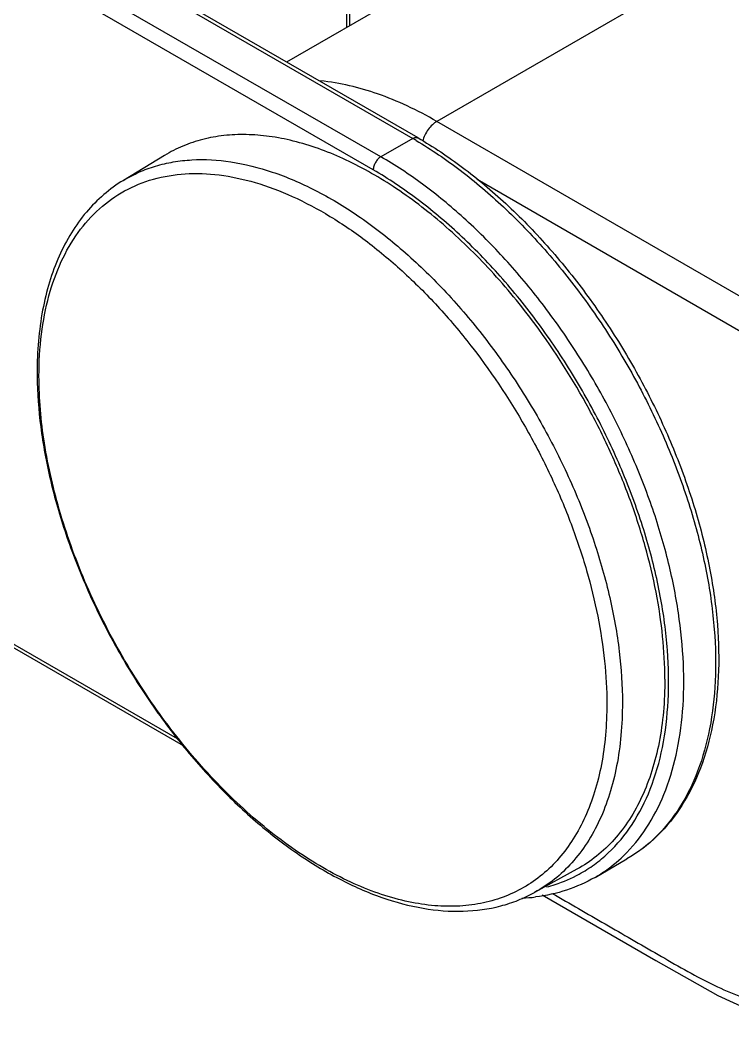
# Model space of a CAD drawing. Extents: x 0 to 781, y 0 to 572.
# Drawn here: x 623.53 to 656.82, y 343.74 to 390.54 of the extents above; entities that cross this region are included whole.
import ezdxf

# ---------------------------------------------------------------- set-up
doc = ezdxf.new("R2010")
doc.units = 0
doc.header["$LTSCALE"] = 10
doc.header["$MEASUREMENT"] = 0
doc.layers.get('0').update_dxf_attribs({"linetype": 'CONTINUOUS'})
doc.layers.add('06___PRT_ALL_SURFS', color=7, linetype='CONTINUOUS')

msp = doc.modelspace()

# ---------------------------------------------------------------- linework, layer by layer
at = {"color": 7, "linetype": 'Continuous'}
for p, q in [((656.1, 400.192), (635.977, 388.574)), ((666.188, 399.193), (642.995, 385.802)), ((661.917, 374.878), (642.995, 385.802)), ((630.282, 384.216), (628.359, 383.05)), ((661.21, 373.653), (644.874, 383.085)), ((649.53, 350.876), (647.559, 349.794))]:
    msp.add_line(p, q, dxfattribs=at)
msp.add_lwpolyline([(647.905, 349.683), (653.215, 346.618), (656.111, 344.987), (658.798, 343.744)], dxfattribs=at)
msp.add_arc((642.569, 374.089), 18.237, 180.0009, 180.5613, dxfattribs=at)
for points, knots in [([(642.995, 385.802), (642.542, 386.063), (641.639, 386.537), (639.854, 387.269), (638.471, 387.605), (637.566, 387.697)], [0, 0, 0, 0, 0.270904, 0.527944, 1, 1, 1, 1]), ([(642.995, 385.802), (642.918, 385.758), (642.769, 385.642), (642.581, 385.423), (642.428, 385.166), (642.356, 384.978), (642.331, 384.883)], [0, 0, 0, 0, 0.229582, 0.482558, 0.744703, 1, 1, 1, 1]), ([(647.576, 376.333), (646.932, 377.201), (645.584, 378.838), (643.369, 381.001), (641.053, 382.772), (638.705, 384.099), (636.723, 384.82), (635.191, 385.12), (634.104, 385.208), (633.061, 385.163), (632.068, 384.985), (631.135, 384.676), (630.556, 384.382), (630.282, 384.216)], [0, 0, 0, 0, 0.157257, 0.307939, 0.449536, 0.580224, 0.699164, 0.754403, 0.807038, 0.857406, 0.905963, 0.953278, 1, 1, 1, 1]), ([(628.359, 383.05), (628.593, 383.192), (629.082, 383.447), (629.864, 383.735), (630.691, 383.927), (631.867, 384.058), (633.438, 383.965), (635.379, 383.472), (637.372, 382.612), (639.376, 381.405), (641.349, 379.877), (643.251, 378.061), (645.042, 375.995), (646.682, 373.725), (648.136, 371.299), (649.374, 368.769), (650.368, 366.19), (651.098, 363.617), (651.547, 361.106), (651.656, 359.452), (651.656, 358.651)], [0, 0, 0, 0, 0.021352, 0.042897, 0.064857, 0.087433, 0.135024, 0.186723, 0.242978, 0.303785, 0.368788, 0.437359, 0.508676, 0.581779, 0.655627, 0.729147, 0.801278, 0.871024, 0.937501, 1, 1, 1, 1]), ([(624.418, 373.909), (624.418, 374.564), (624.488, 375.83), (624.829, 377.631), (625.398, 379.238), (626.189, 380.621), (627.192, 381.753), (628.391, 382.607), (629.759, 383.161), (631.264, 383.407), (632.876, 383.343), (634.564, 382.977), (636.301, 382.318), (638.059, 381.378), (639.809, 380.175), (641.52, 378.73), (643.164, 377.067), (644.183, 375.848), (644.676, 375.209)], [0, 0, 0, 0, 0.067267, 0.12976, 0.18765, 0.241528, 0.292428, 0.341797, 0.391327, 0.442682, 0.497241, 0.555956, 0.619333, 0.687481, 0.760184, 0.836973, 0.917182, 1, 1, 1, 1]), ([(628.359, 383.05), (628.035, 382.854), (627.415, 382.402), (626.598, 381.574), (625.9, 380.603), (625.327, 379.504), (624.88, 378.288), (624.445, 376.486), (624.332, 375.059), (624.332, 374.089)], [0, 0, 0, 0, 0.110688, 0.223115, 0.338772, 0.458911, 0.584558, 0.716429, 1, 1, 1, 1]), ([(653.637, 359.756), (653.637, 360.419), (653.563, 361.781), (653.252, 363.852), (652.744, 365.978), (652.047, 368.129), (651.17, 370.273), (649.779, 373.076), (648.511, 375.073), (647.576, 376.333)], [0, 0, 0, 0, 0.110901, 0.227861, 0.350044, 0.476463, 0.605958, 0.737281, 1, 1, 1, 1]), ([(644.676, 375.209), (645.638, 373.963), (646.943, 371.978), (648.375, 369.178), (649.282, 367.028), (650.003, 364.866), (650.529, 362.726), (650.851, 360.642), (650.928, 359.271), (650.928, 358.604)], [0, 0, 0, 0, 0.26194, 0.39329, 0.522968, 0.649635, 0.772047, 0.889132, 1, 1, 1, 1]), ([(624.332, 373.91), (624.34, 373.119), (624.46, 371.489), (624.916, 369.022), (625.641, 366.503), (626.62, 363.984), (627.832, 361.516), (629.254, 359.149), (630.855, 356.931), (632.603, 354.909), (634.464, 353.124), (636.4, 351.612), (638.376, 350.405), (640.356, 349.527), (642.306, 349.003), (644.191, 348.851), (645.69, 349.053), (646.793, 349.414), (647.311, 349.657), (647.559, 349.794)], [0, 0, 0, 0, 0.062438, 0.128496, 0.197556, 0.268812, 0.341346, 0.414174, 0.4863, 0.55676, 0.624676, 0.68931, 0.750124, 0.806845, 0.859534, 0.908645, 0.95504, 0.97762, 1, 1, 1, 1]), ([(650.928, 358.604), (650.928, 358.116), (650.889, 357.164), (650.702, 355.786), (650.389, 354.506), (649.952, 353.338), (649.396, 352.293), (648.725, 351.381), (647.944, 350.612), (647.061, 349.996), (646.086, 349.54), (645.03, 349.248), (643.905, 349.122), (642.721, 349.163), (641.492, 349.37), (640.227, 349.738), (638.94, 350.265), (637.641, 350.945), (636.344, 351.771), (634.6, 353.081), (632.507, 355.039), (630.235, 357.766), (628.241, 360.811), (626.601, 364.06), (625.375, 367.392), (624.61, 370.681), (624.418, 372.862), (624.418, 373.909)], [0, 0, 0, 0, 0.030995, 0.060391, 0.08818, 0.114447, 0.139345, 0.163113, 0.186069, 0.2086, 0.231132, 0.254088, 0.277855, 0.302753, 0.32902, 0.35681, 0.3862, 0.417199, 0.449756, 0.483773, 0.555551, 0.631104, 0.708624, 0.786144, 0.861698, 0.933474, 1, 1, 1, 1]), ([(653.637, 359.756), (653.637, 359.247), (653.595, 358.255), (653.397, 356.819), (653.065, 355.489), (652.603, 354.277), (652.015, 353.196), (651.304, 352.257), (650.478, 351.471), (649.854, 351.054), (649.53, 350.876)], [0, 0, 0, 0, 0.148847, 0.28989, 0.423095, 0.548902, 0.668092, 0.781873, 0.891861, 1, 1, 1, 1]), ([(651.656, 358.651), (651.656, 358.144), (651.614, 357.154), (651.416, 355.722), (651.086, 354.395), (650.625, 353.186), (650.038, 352.108), (649.329, 351.171), (648.505, 350.387), (647.883, 349.971), (647.559, 349.794)], [0, 0, 0, 0, 0.148846, 0.289889, 0.423094, 0.548901, 0.668092, 0.781873, 0.891862, 1, 1, 1, 1]), ([(648.378, 349.749), (649.201, 349.273), (650.437, 348.56), (652.085, 347.608), (653.32, 346.896), (654.545, 346.186), (655.766, 345.527), (656.981, 344.978), (657.81, 344.715), (658.219, 344.626)], [0, 0, 0, 0, 0.256495, 0.384741, 0.512992, 0.640942, 0.766564, 0.88712, 1, 1, 1, 1])]:
    msp.add_open_spline(points, degree=3, knots=knots, dxfattribs=at)
at = {"layer": '06___PRT_ALL_SURFS', "color": 7, "linetype": 'Continuous'}
for p, q in [((638.937, 390.283), (638.937, 400.211)), ((638.767, 399.994), (638.767, 390.185)), ((640.379, 384.149), (622.04, 394.736)), ((640.025, 383.536), (621.686, 394.124)), ((625.84, 394.257), (641.864, 385.006)), ((642.114, 385.031), (626.09, 394.282)), ((641.864, 385.006), (640.379, 384.149)), ((621.686, 362.28), (630.87, 356.978)), ((631.157, 356.644), (621.79, 362.052)), ((650.379, 350.498), (651.863, 351.356))]:
    msp.add_line(p, q, dxfattribs=at)
for centre, radius, start, end in [((632.39, 368.598), 18.947, 59.4368, 59.9996), ((646.573, 357.86), 8.341, 272.6995, 277.0814)]:
    msp.add_arc(centre, radius, start, end, dxfattribs=at)
for points, knots in [([(641.864, 385.006), (641.885, 385.019), (641.929, 385.039), (641.996, 385.056), (642.059, 385.054), (642.097, 385.04), (642.114, 385.031)], [0, 0, 0, 0, 0.289153, 0.549037, 0.782326, 1, 1, 1, 1]), ([(642.024, 384.912), (642.739, 384.49), (644.157, 383.524), (646.164, 381.81), (648.08, 379.819), (649.865, 377.592), (651.48, 375.177), (652.891, 372.625), (654.07, 369.989), (654.991, 367.325), (655.635, 364.689), (655.987, 362.137), (656.04, 359.721), (655.793, 357.49), (655.246, 355.49), (654.406, 353.763), (653.284, 352.35), (652.354, 351.639), (651.863, 351.356)], [0, 0, 0, 0, 0.062702, 0.129295, 0.199069, 0.271159, 0.344583, 0.418303, 0.49127, 0.562464, 0.630947, 0.695913, 0.756745, 0.813082, 0.864909, 0.912638, 0.957195, 1, 1, 1, 1]), ([(642.114, 385.031), (642.832, 384.616), (644.256, 383.664), (646.271, 381.968), (648.194, 379.994), (649.983, 377.782), (651.603, 375.38), (653.02, 372.838), (654.204, 370.209), (655.13, 367.549), (655.777, 364.912), (656.133, 362.352), (656.187, 359.92), (655.936, 357.664), (655.377, 355.628), (654.511, 353.855), (653.346, 352.392), (652.376, 351.652), (651.863, 351.356)], [0, 0, 0, 0, 0.062284, 0.128327, 0.197479, 0.268921, 0.341705, 0.414821, 0.48724, 0.557967, 0.626095, 0.690857, 0.751691, 0.808307, 0.860762, 0.909529, 0.955513, 1, 1, 1, 1]), ([(640.379, 384.149), (640.328, 384.12), (640.233, 384.04), (640.123, 383.888), (640.047, 383.717), (640.025, 383.594), (640.025, 383.536)], [0, 0, 0, 0, 0.237217, 0.499998, 0.76278, 1, 1, 1, 1]), ([(651.713, 351.509), (652.112, 351.896), (652.841, 352.794), (653.661, 354.392), (654.221, 356.239), (654.517, 358.299), (654.544, 360.536), (654.304, 362.907), (653.802, 365.37), (653.047, 367.879), (652.053, 370.386), (650.84, 372.845), (649.429, 375.209), (647.847, 377.434), (646.125, 379.478), (644.295, 381.303), (642.39, 382.874), (641.052, 383.76), (640.379, 384.149)], [0, 0, 0, 0, 0.043561, 0.089977, 0.140101, 0.194359, 0.252809, 0.31521, 0.381089, 0.449799, 0.520566, 0.592532, 0.664791, 0.736424, 0.806541, 0.874304, 0.938994, 1, 1, 1, 1]), ([(649.643, 350.653), (649.887, 350.786), (650.36, 351.086), (651.237, 351.813), (652.187, 352.966), (653.033, 354.649), (653.588, 356.607), (653.845, 358.796), (653.802, 361.171), (653.461, 363.684), (652.831, 366.28), (651.924, 368.904), (650.76, 371.501), (649.365, 374.014), (647.768, 376.388), (646.004, 378.573), (644.111, 380.523), (642.13, 382.193), (640.73, 383.13), (640.025, 383.536)], [0, 0, 0, 0, 0.021356, 0.042901, 0.087353, 0.134931, 0.186616, 0.242858, 0.303657, 0.368657, 0.437232, 0.508557, 0.581673, 0.655538, 0.729076, 0.801227, 0.87099, 0.937489, 1, 1, 1, 1]), ([(650.379, 350.498), (650.499, 350.568), (650.974, 350.862), (651.412, 351.217), (651.713, 351.509)], [0, 0, 0, 0, 0.248634, 1, 1, 1, 1]), ([(650.379, 350.498), (649.959, 350.256), (649.057, 349.854), (648.093, 349.643), (647.601, 349.582)], [0, 0, 0, 0, 0.494398, 1, 1, 1, 1]), ([(648.117, 350.051), (648.251, 350.086), (648.777, 350.239), (649.284, 350.457), (649.643, 350.653)], [0, 0, 0, 0, 0.252824, 1, 1, 1, 1])]:
    msp.add_open_spline(points, degree=3, knots=knots, dxfattribs=at)

doc.saveas('drawing.dxf')
